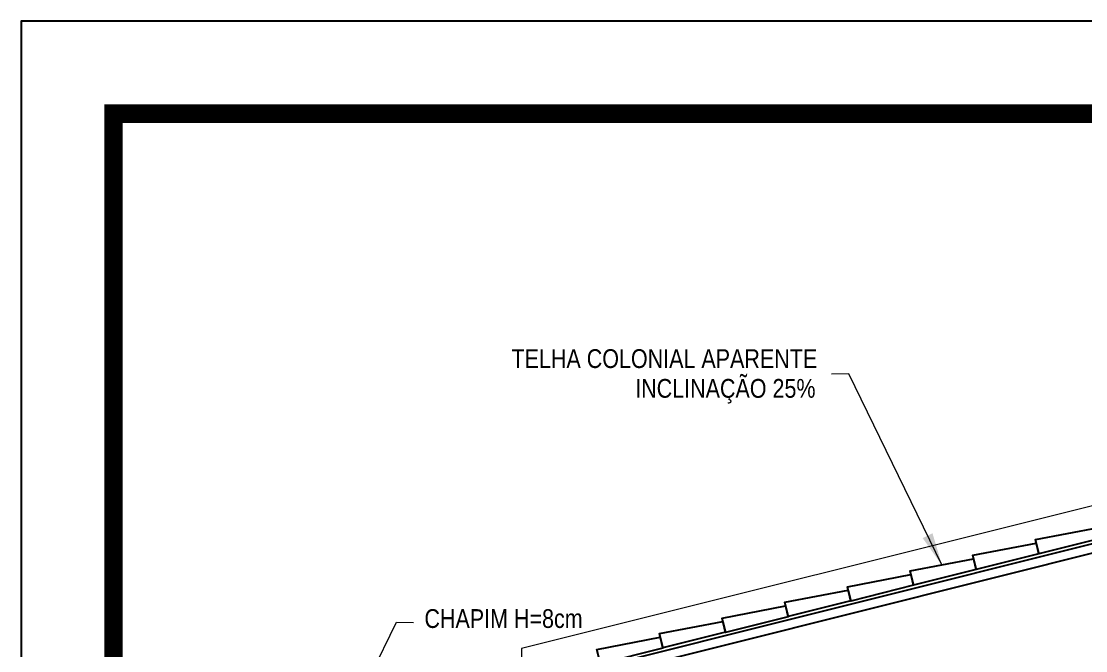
# Model space of a CAD drawing. Header units: millimetres. Extents: x -72 to 470, y 3 to 161.
# Drawn here: x 429.03 to 434.8, y 61.33 to 64.74 of the extents above; entities that cross this region are included whole.
import ezdxf
from ezdxf.enums import TextEntityAlignment as Align

# ---------------------------------------------------------------- set-up
doc = ezdxf.new("R2010")
doc.units = ezdxf.units.MM
for name, color, linetype in [('COTA', 7, 'Continuous'), ('E-Pen-B', 5, 'Continuous'), ('LAYER1', 2, 'Continuous'), ('LAYER2', 5, 'Continuous')]:
    doc.layers.add(name, color=color, linetype=linetype)
doc.layers.add('E-Cta-W', color=7, linetype='Continuous', lineweight=20)
doc.layers.add('E-Lay-9', color=9, linetype='Continuous', lineweight=9)
doc.styles.add('F2', font='ARIALN.TTF')
doc.styles.get("Standard").update_dxf_attribs({"font": 'arial.ttf'})
doc.dimstyles.get("Standard").update_dxf_attribs({"dimtxt": 0.18, "dimasz": 0.18, "dimexe": 0.18, "dimexo": 0.0625, "dimgap": 0.09, "dimtad": 0, "dimtih": 1, "dimtoh": 1, "dimdec": 4, "dimzin": 0, "dimdsep": 46, "dimtxsty": 'Standard', "dimcen": 0.09, "dimadec": 0, "dimazin": 0, "dimtfac": 1, "dimtdec": 4, "dimtofl": 0, "dimtmove": 0, "dimatfit": 3, "dimfxl": 1, "dimtolj": 1, "dimtzin": 0, "dimarcsym": 0})

# ---------------------------------------------------------------- blocks, each defined once
blk = doc.blocks.new('A$C66D44057')
at = {"layer": 'E-Pen-B', "color": 6}
blk.add_lwpolyline([(-0.0146, 0.0582), (0, 0), (-0.3395, -0.0849), (-0.359, -0.0073)], close=True, dxfattribs=at)
blk = doc.blocks.new('A$C17966592')
at = {"layer": 'LAYER1', "color": 7, "linetype": 'Continuous', "style": 'F2'}
for s, p in [('TELHA COLONIAL APARENTE', (-2.3317, 1.1676)), ('INCLINAÇÃO 25%%%', (-1.6615, 1.0065))]:
    blk.add_text(s, height=0.101662, dxfattribs=at).set_placement(p, align=Align.TOP_LEFT)
at = {"layer": 'E-Cta-W', "color": 7}
blk.add_leader([(0.0018, -0.0038), (-0.5045, 1.0339), (-0.5973, 1.0321)], dimstyle='Standard', dxfattribs=at)
blk = doc.blocks.new('A$C5AF46B7D')
at = {"layer": 'LAYER1', "color": 7, "linetype": 'Continuous', "style": 'F2'}
for s, p in [('CHAPIM H=8cm', (0.3724, 1.6569)), ('VISTA DO MURO', (0.6497, 1.0479))]:
    blk.add_text(s, height=0.101662, dxfattribs=at).set_placement(p, align=Align.TOP_LEFT)
at = {"layer": 'E-Cta-W', "color": 7}
for points in [[(-0.2861, 0.5494), (0.2203, 1.5871), (0.313, 1.5853)], [(-0.0079, -0.053), (0.4985, 0.9846), (0.5912, 0.9828)]]:
    blk.add_leader(points, dimstyle='Standard', dxfattribs=at)

msp = doc.modelspace()

# ---------------------------------------------------------------- linework, layer by layer
at = {"layer": 'COTA'}
msp.add_lwpolyline([(429.0298, 35.0422), (469.8298, 35.0422), (469.8298, 64.7422), (429.0298, 64.7422)], close=True, dxfattribs=at)
at = {"layer": 'COTA', "const_width": 0.1}
msp.add_lwpolyline([(429.5298, 35.5422), (469.3298, 35.5422), (469.3298, 64.2422), (429.5298, 64.2422)], close=True, dxfattribs=at)
at = {"layer": 'E-Lay-9'}
for p, q in [((437.0702, 62.6781), (431.7402, 61.3456)), ((431.7402, 61.3456), (431.7402, 60.4154))]:
    msp.add_line(p, q, dxfattribs=at)
at = {"layer": 'LAYER2'}
for p, q in [((437.0702, 62.4719), (431.7702, 61.1469)), ((437.0702, 62.4204), (431.7824, 61.0984))]:
    msp.add_line(p, q, dxfattribs=at)

# ---------------------------------------------------------------- block references
at = {"layer": 'E-Lay-9'}
for name, p in [('A$C17966592', (434.018, 61.7988)), ('A$C5AF46B7D', (430.842, 59.9019))]:
    msp.add_blockref(name, p, dxfattribs=at)
at = {"layer": 'LAYER2'}
for p in [(434.8838, 61.9431), (434.5443, 61.8582), (434.2047, 61.7733), (433.8653, 61.6879), (433.5256, 61.6036), (433.1862, 61.5181), (432.8465, 61.4338), (432.5071, 61.3483)]:
    msp.add_blockref('A$C66D44057', p, dxfattribs=at)

doc.saveas('drawing.dxf')
